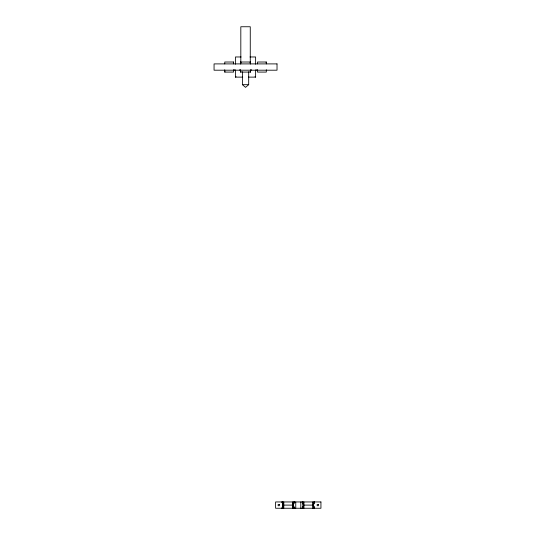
<?xml version="1.0" encoding="UTF-8"?>
<svg xmlns="http://www.w3.org/2000/svg" width="535" height="535" viewBox="0 0 535 535"><rect width="100%" height="100%" fill="white"/><g stroke="black" fill="none" stroke-linecap="round" stroke-linejoin="round"><path stroke-width="0.8" d="M283.068 508.25L283.55 505.1L283.068 501.95M293.327 501.95L292.846 505.1L293.327 508.25M303.218 508.25L303.699 505.1L303.218 501.95M313.477 501.95L312.995 505.1L313.477 508.25M282.453 508.25L283.349 505.1L282.453 501.95M293.942 501.95L293.053 505.1L293.942 508.25M302.603 508.25L303.499 505.1L302.603 501.95M314.092 501.95L313.202 505.1L314.092 508.25M282.045 508.25L283.209 505.1L282.045 501.95M294.35 501.95L293.187 505.1L294.35 508.25M302.195 508.25L303.358 505.1L302.195 501.95M314.5 501.95L313.336 505.1L314.5 508.25M281.905 508.25L283.162 505.1L281.905 501.95M294.497 508.25L293.233 505.1L294.497 501.95M302.054 508.25L303.312 505.1L302.054 501.95M314.647 508.25L313.383 505.1L314.647 501.95M233.307 62.281L233.574 62.013L233.574 63.899M224.76 69.757L224.76 72.085L225.034 71.81M242.723 77.12L235.467 77.12L236.015 76.579M240.503 69.757L240.503 72.085L241.024 71.57M250.059 62.528L250.581 62.013L250.581 63.899M266.049 62.281L266.323 62.013L266.323 63.899M248.688 71.737L248.688 84.677L245.538 87.359L242.395 84.677L242.395 71.737M241.111 56.971L235.467 56.971L235.467 64.227M249.972 56.971L255.616 56.971L255.616 64.227M224.76 63.899L224.76 62.013L233.574 62.013M240.503 63.899L240.503 62.013L250.581 62.013M257.502 63.899L257.502 62.013L266.323 62.013M224.76 72.085L233.574 72.085L233.574 69.757M240.503 72.085L250.581 72.085L250.581 69.757M266.323 69.757L266.323 72.085L257.502 72.085L257.502 69.757M248.36 77.12L255.616 77.12L255.616 69.871M242.395 84.677L248.688 84.677M283.162 505.1L293.233 505.1M303.312 505.1L313.383 505.1M240.503 62.013L241.024 62.528M250.059 71.57L250.581 72.085M255.068 76.579L255.616 77.12M312.754 501.95L312.754 508.25M303.94 501.95L303.94 508.25M300.79 501.95L300.79 508.25M295.755 501.95L295.755 508.25M292.605 501.95L292.605 508.25M283.791 501.95L283.791 508.25M256.874 69.57L256.874 70.199M251.209 69.57L251.209 70.199M250.266 63.899L250.266 26.75L240.817 26.75L240.817 63.899M239.874 69.57L239.874 70.199M235.467 69.871L235.467 77.12M234.21 69.57L234.21 70.199M277.023 63.899L214.06 63.899L214.06 70.199L277.023 70.199L277.023 63.899M320.94 501.95L275.605 501.95L275.605 508.25L320.94 508.25L320.94 501.95M279.384 504.472L278.126 504.472L278.126 505.729L279.384 505.729L279.384 504.472M318.425 504.472L317.161 504.472L317.161 505.729L318.425 505.729L318.425 504.472"/></g></svg>
